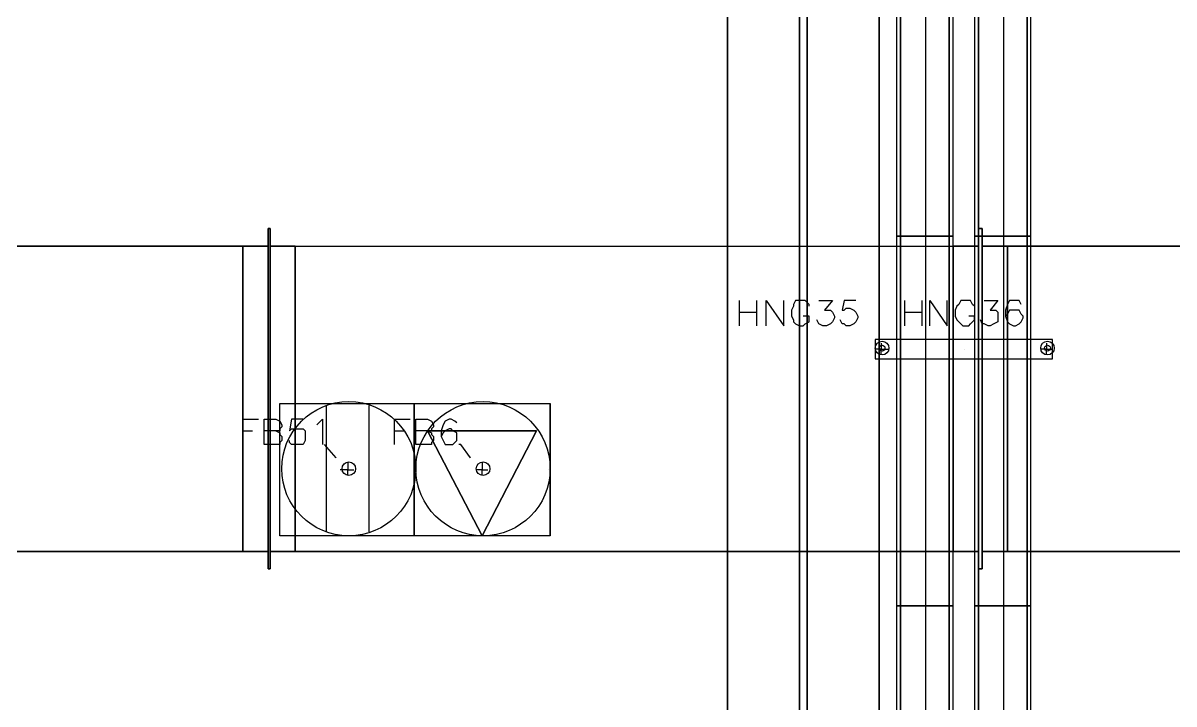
# Model space of a CAD drawing. Header units: metres. Extents: x 114 to 218, y 8 to 180.
# Drawn here: x 135.63 to 144.72, y 114.81 to 120.2 of the extents above; entities that cross this region are included whole.
import ezdxf

# ---------------------------------------------------------------- set-up
doc = ezdxf.new("R2010")
doc.units = ezdxf.units.M
doc.header["$MEASUREMENT"] = 0
for name, color, linetype in [('E-CNDT-PWR', 7, 'Continuous'), ('E-DATA-BOX', 7, 'Continuous'), ('E-FLOOR-BOX', 7, 'Continuous'), ('E-Hanger', 7, 'Continuous'), ('E-TFP-FLOOR BOX', 7, 'Continuous'), ('E-TFP-HANGER', 7, 'Continuous'), ('M-SA4S-Conn', 7, 'Continuous'), ('M-SA4S-Rect', 7, 'Continuous'), ('S-3D-BEAM', 7, 'Continuous')]:
    doc.layers.add(name, color=color, linetype=linetype)

msp = doc.modelspace()

# ---------------------------------------------------------------- linework, layer by layer
at = {"layer": 'E-CNDT-PWR', "color": 113, "true_color": 0x6edda5}
for points in [[(142.5322, 127.294), (142.5322, 106.8209)], [(142.9782, 106.8209), (142.9475, 106.8209), (142.8706, 106.8209), (142.7629, 106.8209), (142.6398, 106.8209), (142.5629, 106.8209), (142.5322, 106.8209), (142.5629, 106.8209), (142.6398, 106.8209), (142.7629, 106.8209), (142.8706, 106.8209), (142.9475, 106.8209), (142.9782, 106.8209), (142.9782, 127.294)], [(142.5629, 106.8209), (142.5629, 127.294), (142.5629, 106.8209)], [(142.7629, 106.8209), (142.7629, 127.294)], [(142.7629, 106.8209), (142.7629, 127.294)], [(142.9475, 106.8209), (142.9475, 127.294), (142.9475, 106.8209)], [(143.1474, 127.294), (143.1474, 106.8209)], [(143.5935, 106.8209), (143.5627, 106.8209), (143.4858, 106.8209), (143.3782, 106.8209), (143.2551, 106.8209), (143.1782, 106.8209), (143.1474, 106.8209), (143.1782, 106.8209), (143.2551, 106.8209), (143.3782, 106.8209), (143.4858, 106.8209), (143.5627, 106.8209), (143.5935, 106.8209), (143.5935, 127.294)], [(143.1782, 106.8209), (143.1782, 127.294), (143.1782, 106.8209)], [(143.3782, 106.8209), (143.3782, 127.294)], [(143.3782, 106.8209), (143.3782, 127.294)], [(143.5627, 106.8209), (143.5627, 127.294), (143.5627, 106.8209)], [(142.9782, 118.511), (142.9475, 118.511), (142.8706, 118.511), (142.7629, 118.511), (142.6398, 118.511), (142.5629, 118.511), (142.5322, 118.511), (142.5629, 118.511), (142.6398, 118.511), (142.7629, 118.511), (142.8706, 118.511), (142.9475, 118.511), (142.9782, 118.511)], [(143.5935, 118.511), (143.5627, 118.511), (143.4858, 118.511), (143.3782, 118.511), (143.2551, 118.511), (143.1782, 118.511), (143.1474, 118.511), (143.1782, 118.511), (143.2551, 118.511), (143.3782, 118.511), (143.4858, 118.511), (143.5627, 118.511), (143.5935, 118.511)], [(142.9782, 115.5885), (142.9475, 115.5885), (142.8706, 115.5885), (142.7629, 115.5885), (142.6398, 115.5885), (142.5629, 115.5885), (142.5322, 115.5885), (142.5629, 115.5885), (142.6398, 115.5885), (142.7629, 115.5885), (142.8706, 115.5885), (142.9475, 115.5885), (142.9782, 115.5885)], [(143.5935, 115.5885), (143.5627, 115.5885), (143.4858, 115.5885), (143.3782, 115.5885), (143.2551, 115.5885), (143.1782, 115.5885), (143.1474, 115.5885), (143.1782, 115.5885), (143.2551, 115.5885), (143.3782, 115.5885), (143.4858, 115.5885), (143.5627, 115.5885), (143.5935, 115.5885)]]:
    msp.add_lwpolyline(points, dxfattribs=at)
at = {"layer": 'E-DATA-BOX', "color": 113, "true_color": 0x6edda5}
for points in [[(139.7942, 116.1423), (138.7175, 116.1423), (138.7175, 117.1882), (139.7942, 117.1882), (139.7942, 116.1423), (139.7942, 117.1882)], [(138.7175, 116.1423), (138.7175, 117.1882), (139.7942, 117.1882)], [(139.2559, 117.1882), (139.2559, 117.1882)], [(138.8252, 116.9729), (139.6865, 116.9729), (139.2559, 116.1423), (138.8252, 116.9729), (138.8252, 116.9729)], [(139.6865, 116.9729), (138.8252, 116.9729), (139.2559, 116.1423), (139.6865, 116.9729)], [(138.7329, 116.6652), (138.7329, 116.6652)], [(139.7788, 116.6652), (139.7788, 116.6652)], [(139.2559, 116.1423), (139.2559, 116.1423)]]:
    msp.add_lwpolyline(points, dxfattribs=at)
msp.add_circle((139.2635, 116.6729), 0.5307, dxfattribs=at)
msp.add_circle((139.2635, 116.6729), 0.5307, dxfattribs=at)
msp.add_circle((139.2635, 116.6729), 0.5307, dxfattribs=at)
at = {"layer": 'E-FLOOR-BOX', "color": 53, "true_color": 0xdddd6e}
for points in [[(138.7175, 117.1882), (138.7175, 116.1423), (137.6562, 116.1423), (137.6562, 117.1882), (138.7175, 117.1882)], [(138.0253, 116.173), (138.0253, 117.1728)], [(138.1945, 117.1882), (138.1945, 117.1882)], [(138.3637, 116.173), (138.3637, 117.1728)], [(137.6562, 116.6652), (137.6562, 116.6652)], [(138.7175, 116.6652), (138.7175, 116.6652)], [(138.1945, 116.1423), (138.1945, 116.1423)]]:
    msp.add_lwpolyline(points, dxfattribs=at)
msp.add_circle((138.2022, 116.6729), 0.5307, dxfattribs=at)
msp.add_circle((138.2022, 116.6729), 0.5307, dxfattribs=at)
msp.add_circle((138.2022, 116.6729), 0.5307, dxfattribs=at)
at = {"layer": 'E-Hanger', "color": 3, "true_color": 0x00ff00}
for points in [[(142.363, 117.542), (143.7627, 117.542), (143.7627, 117.6958), (142.363, 117.6958), (142.363, 117.542), (143.7627, 117.542), (143.7627, 117.6958), (142.363, 117.6958), (142.363, 117.6958), (142.363, 117.542), (142.363, 117.542)], [(142.363, 117.6958), (142.363, 117.6958)], [(142.4091, 117.6343), (142.4091, 117.6343)], [(143.7166, 117.6343), (143.7166, 117.6343)], [(143.7627, 117.6958), (143.7627, 117.6958)], [(143.7627, 117.6958), (143.7627, 117.6958)], [(142.363, 117.542), (142.363, 117.542)], [(142.363, 117.542), (142.363, 117.542)], [(142.3937, 117.6189), (142.3937, 117.6189)], [(142.4091, 117.5881), (142.4091, 117.5881)], [(142.4399, 117.6189), (142.4399, 117.6189)], [(143.0705, 117.6189), (143.0705, 117.6189)], [(143.6858, 117.6189), (143.6858, 117.6189)], [(143.7166, 117.5881), (143.7166, 117.5881)], [(143.7473, 117.6189), (143.7473, 117.6189)], [(143.7627, 117.542), (143.7627, 117.542)], [(143.7627, 117.542), (143.7627, 117.542)]]:
    msp.add_lwpolyline(points, dxfattribs=at)
for centre in [(142.4168, 117.6266), (142.4168, 117.6266), (142.4168, 117.6266), (142.4168, 117.6266), (143.7242, 117.6266), (143.7242, 117.6266), (143.7242, 117.6266), (143.7242, 117.6266)]:
    msp.add_circle(centre, 0.0231, dxfattribs=at)
at = {"layer": 'E-TFP-FLOOR BOX', "color": 53, "true_color": 0xdddd6e}
for points in [[(137.3639, 116.8652), (137.3639, 117.0652), (137.487, 117.0652)], [(137.3639, 116.8652), (137.3639, 117.0652), (137.487, 117.0652)], [(137.6254, 116.9729), (137.6562, 116.9575), (137.6562, 116.9421), (137.6715, 116.9267), (137.6715, 116.896), (137.6562, 116.8806), (137.6562, 116.8652), (137.6254, 116.8652), (137.5331, 116.8652), (137.5331, 117.0652), (137.6254, 117.0652), (137.6562, 117.0498), (137.6715, 117.019), (137.6715, 117.0036), (137.6562, 116.9883), (137.6562, 116.9729), (137.6254, 116.9729), (137.5331, 116.9729)], [(137.6254, 116.9729), (137.6562, 116.9575), (137.6562, 116.9421), (137.6715, 116.9267), (137.6715, 116.896), (137.6562, 116.8806), (137.6562, 116.8652), (137.6254, 116.8652), (137.5331, 116.8652), (137.5331, 117.0652), (137.6254, 117.0652), (137.6562, 117.0498), (137.6715, 117.019), (137.6715, 117.0036), (137.6562, 116.9883), (137.6562, 116.9729), (137.6254, 116.9729), (137.5331, 116.9729)], [(137.8407, 117.0652), (137.7484, 117.0652), (137.7331, 116.9729), (137.7484, 116.9883), (137.7792, 116.9883), (137.81, 116.9883), (137.8407, 116.9883), (137.8561, 116.9729), (137.8561, 116.9421), (137.8561, 116.9113), (137.8561, 116.896), (137.8407, 116.8652), (137.81, 116.8652), (137.7792, 116.8652), (137.7484, 116.8652), (137.7331, 116.8806), (137.7331, 116.896)], [(137.8407, 117.0652), (137.7484, 117.0652), (137.7331, 116.9729), (137.7484, 116.9883), (137.7792, 116.9883), (137.81, 116.9883), (137.8407, 116.9883), (137.8561, 116.9729), (137.8561, 116.9421), (137.8561, 116.9113), (137.8561, 116.896), (137.8407, 116.8652), (137.81, 116.8652), (137.7792, 116.8652), (137.7484, 116.8652), (137.7331, 116.8806), (137.7331, 116.896)], [(137.9484, 117.019), (137.9638, 117.0344), (137.9946, 117.0652), (137.9946, 116.8652)], [(137.9484, 117.019), (137.9638, 117.0344), (137.9946, 117.0652), (137.9946, 116.8652)], [(138.5637, 116.8652), (138.5637, 117.0652), (138.6867, 117.0652)], [(138.8252, 116.9729), (138.8559, 116.9575), (138.8559, 116.9421), (138.8713, 116.9267), (138.8713, 116.896), (138.8559, 116.8806), (138.8559, 116.8652), (138.8252, 116.8652), (138.7329, 116.8652), (138.7329, 117.0652), (138.8252, 117.0652), (138.8559, 117.0498), (138.8713, 117.019), (138.8713, 117.0036), (138.8559, 116.9883), (138.8559, 116.9729), (138.8252, 116.9729), (138.7329, 116.9729)], [(139.0559, 117.0344), (139.0405, 117.0498), (139.0098, 117.0652), (138.9944, 117.0652), (138.9636, 117.0498), (138.9482, 117.019), (138.9328, 116.9729), (138.9328, 116.9267), (138.9482, 116.896), (138.9636, 116.8652), (138.9944, 116.8652), (139.0098, 116.8652), (139.0251, 116.8652), (139.0559, 116.896), (139.0559, 116.9113), (139.0559, 116.9267), (139.0559, 116.9575), (139.0251, 116.9729), (139.0098, 116.9883), (138.9944, 116.9883), (138.9636, 116.9729), (138.9482, 116.9575), (138.9328, 116.9267)], [(137.3639, 116.9729), (137.4408, 116.9729)], [(137.3639, 116.9729), (137.4408, 116.9729)], [(138.5637, 116.9729), (138.6406, 116.9729)], [(138.1022, 116.7575), (138.0099, 116.8652)], [(138.1022, 116.7575), (138.0099, 116.8652)], [(139.1636, 116.7575), (139.0867, 116.8652), (139.0713, 116.8652)], [(138.1022, 116.7575), (138.1022, 116.7575), (138.1022, 116.7575), (138.1022, 116.7575)], [(138.1022, 116.7575), (138.1022, 116.7575), (138.1022, 116.7575), (138.1022, 116.7575)], [(138.1945, 116.7268), (138.1945, 116.6652), (138.2407, 116.6652)], [(139.1636, 116.7575), (139.1636, 116.7575), (139.1636, 116.7575), (139.1636, 116.7575)], [(139.2559, 116.7268), (139.2559, 116.6652), (139.302, 116.6652)], [(138.1945, 116.6191), (138.1945, 116.6652), (138.133, 116.6652)], [(138.1945, 116.6652), (138.1945, 116.6652)], [(138.1945, 116.6652), (138.1945, 116.6652)], [(138.2407, 116.6652), (138.2407, 116.6652)], [(139.2559, 116.6191), (139.2559, 116.6652), (139.2097, 116.6652)], [(139.2559, 116.6652), (139.2559, 116.6652)], [(139.2559, 116.6652), (139.2559, 116.6652)], [(139.302, 116.6652), (139.302, 116.6652)]]:
    msp.add_lwpolyline(points, dxfattribs=at)
for centre in [(138.2022, 116.6729), (139.2635, 116.6729)]:
    msp.add_circle(centre, 0.0538, dxfattribs=at)
at = {"layer": 'E-TFP-HANGER', "color": 3, "true_color": 0x00ff00}
for points in [[(141.2862, 118.0034), (141.2862, 117.8035)], [(141.4247, 118.0034), (141.4247, 117.8035)], [(141.5016, 117.8035), (141.5016, 118.0034), (141.64, 117.8035), (141.64, 118.0034)], [(141.84, 117.9573), (141.84, 117.9727), (141.8092, 118.0034), (141.7938, 118.0034), (141.7631, 118.0034), (141.7323, 118.0034), (141.7169, 117.9727), (141.7169, 117.9573), (141.7016, 117.9265), (141.7016, 117.8804), (141.7169, 117.8496), (141.7169, 117.8342), (141.7323, 117.8189), (141.7631, 117.8035), (141.7938, 117.8035), (141.8092, 117.8189), (141.84, 117.8342), (141.84, 117.8496), (141.84, 117.8804), (141.7938, 117.8804)], [(141.9169, 118.0034), (142.0246, 118.0034), (141.963, 117.9265), (141.9938, 117.9265), (142.0092, 117.9265), (142.0246, 117.9111), (142.0399, 117.8804), (142.0399, 117.865), (142.0246, 117.8342), (142.0092, 117.8189), (141.9784, 117.8035), (141.9476, 117.8035), (141.9169, 117.8189), (141.9015, 117.8496)], [(142.2092, 118.0034), (142.1169, 118.0034), (142.1015, 117.9265), (142.1169, 117.9265), (142.1322, 117.9419), (142.163, 117.9419), (142.1938, 117.9265), (142.2092, 117.9111), (142.2245, 117.8804), (142.2245, 117.865), (142.2092, 117.8342), (142.1938, 117.8189), (142.163, 117.8035), (142.1322, 117.8035), (142.1169, 117.8189), (142.1015, 117.8189), (142.0861, 117.8496)], [(142.5937, 118.0034), (142.5937, 117.8035)], [(142.7321, 118.0034), (142.7321, 117.8035)], [(142.7936, 117.8035), (142.7936, 118.0034), (142.9321, 117.8035), (142.9321, 118.0034)], [(143.1474, 117.9573), (143.132, 117.9727), (143.1167, 118.0034), (143.1013, 118.0034), (143.0551, 118.0034), (143.0398, 118.0034), (143.0244, 117.9727), (143.009, 117.9573), (142.9936, 117.9265), (142.9936, 117.8804), (143.009, 117.8496), (143.0244, 117.8342), (143.0398, 117.8189), (143.0551, 117.8035), (143.1013, 117.8035), (143.1167, 117.8189), (143.132, 117.8342), (143.1474, 117.8496), (143.1474, 117.8804), (143.1013, 117.8804)], [(143.2243, 118.0034), (143.332, 118.0034), (143.2705, 117.9265), (143.3013, 117.9265), (143.3166, 117.9265), (143.332, 117.9111), (143.332, 117.8804), (143.332, 117.865), (143.332, 117.8342), (143.3013, 117.8189), (143.2705, 117.8035), (143.2551, 117.8035), (143.2243, 117.8189), (143.209, 117.8189), (143.1936, 117.8496)], [(143.5166, 117.9727), (143.5012, 118.0034), (143.4704, 118.0034), (143.4551, 118.0034), (143.4243, 118.0034), (143.4089, 117.9727), (143.3935, 117.9265), (143.3935, 117.8804), (143.4089, 117.8342), (143.4243, 117.8189), (143.4551, 117.8035), (143.4704, 117.8035), (143.5012, 117.8189), (143.5166, 117.8342), (143.532, 117.865), (143.532, 117.8804), (143.5166, 117.8958), (143.5012, 117.9265), (143.4704, 117.9265), (143.4551, 117.9265), (143.4243, 117.9265), (143.4089, 117.8958), (143.3935, 117.8804)], [(141.2862, 117.9111), (141.4247, 117.9111)], [(142.5937, 117.9111), (142.7321, 117.9111)], [(142.4091, 117.665), (142.4091, 117.6189), (142.4706, 117.6189)], [(143.7166, 117.665), (143.7166, 117.6189), (143.7627, 117.6189)], [(142.4091, 117.5728), (142.4091, 117.6189), (142.363, 117.6189)], [(142.4091, 117.6189), (142.4091, 117.6189)], [(142.4091, 117.6189), (142.4091, 117.6189)], [(142.4706, 117.6189), (142.4706, 117.6189)], [(143.7166, 117.5728), (143.7166, 117.6189), (143.6704, 117.6189)], [(143.7166, 117.6189), (143.7166, 117.6189)], [(143.7166, 117.6189), (143.7166, 117.6189)], [(143.7627, 117.6189), (143.7627, 117.6189)]]:
    msp.add_lwpolyline(points, dxfattribs=at)
for centre in [(142.4168, 117.6266), (143.7242, 117.6266)]:
    msp.add_circle(centre, 0.0538, dxfattribs=at)
at = {"layer": 'M-SA4S-Conn', "color": 140, "true_color": 0x00bfff}
for points in [[(137.5793, 118.5726), (137.5639, 118.5726), (137.5793, 118.5726)], [(137.5639, 115.8808), (137.5639, 118.5726), (137.5639, 115.8808)], [(137.5639, 118.5726), (137.5639, 118.5726)], [(137.5639, 118.5726), (137.5639, 118.5726)], [(137.5793, 115.8808), (137.5793, 118.5726), (137.5793, 115.8808)], [(137.5793, 118.5726), (137.5793, 118.5726)], [(137.5793, 118.5726), (137.5793, 118.5726)], [(143.209, 118.5726), (143.1782, 118.5726), (143.209, 118.5726)], [(143.1782, 115.8808), (143.1782, 118.5726), (143.1782, 115.8808)], [(143.1782, 118.5726), (143.1782, 118.5726)], [(143.1782, 118.5726), (143.1782, 118.5726)], [(143.209, 115.8808), (143.209, 118.5726), (143.209, 115.8808)], [(143.209, 118.5726), (143.209, 118.5726)], [(143.209, 118.5726), (143.209, 118.5726)], [(137.5639, 116.0192), (137.3639, 116.0192), (137.3639, 118.4341), (137.3639, 116.0192), (137.5639, 116.0192)], [(137.3639, 118.4341), (137.5639, 118.4341), (137.3639, 118.4341)], [(137.3639, 118.4341), (137.3639, 118.4341)], [(137.3639, 118.4341), (137.3639, 118.4341)], [(137.5639, 118.4341), (137.5639, 116.0192), (137.5639, 118.4341)], [(137.5639, 118.4341), (137.5639, 118.4341)], [(137.5639, 118.4341), (137.5639, 118.4341)], [(137.5793, 116.0192), (137.7792, 116.0192), (137.7792, 118.4341), (137.7792, 116.0192), (137.5793, 116.0192)], [(137.7792, 118.4341), (137.5793, 118.4341), (137.7792, 118.4341)], [(137.5793, 118.4341), (137.5793, 116.0192), (137.5793, 118.4341)], [(137.5793, 118.4341), (137.5793, 118.4341)], [(137.5793, 118.4341), (137.5793, 118.4341)], [(137.7792, 118.4341), (137.7792, 118.4341)], [(137.7792, 118.4341), (137.7792, 118.4341)], [(143.1782, 116.0192), (142.9782, 116.0192), (142.9782, 118.4341), (142.9782, 116.0192), (143.1782, 116.0192)], [(142.9782, 118.4341), (143.1782, 118.4341), (142.9782, 118.4341)], [(142.9782, 118.4341), (142.9782, 118.4341)], [(142.9782, 118.4341), (142.9782, 118.4341)], [(143.1782, 118.4341), (143.1782, 116.0192), (143.1782, 118.4341)], [(143.1782, 118.4341), (143.1782, 118.4341)], [(143.1782, 118.4341), (143.1782, 118.4341)], [(143.209, 116.0192), (143.4089, 116.0192), (143.4089, 118.4341), (143.4089, 116.0192), (143.209, 116.0192)], [(143.4089, 118.4341), (143.209, 118.4341), (143.4089, 118.4341)], [(143.209, 118.4341), (143.209, 116.0192), (143.209, 118.4341)], [(143.209, 118.4341), (143.209, 118.4341)], [(143.209, 118.4341), (143.209, 118.4341)], [(143.4089, 118.4341), (143.4089, 118.4341)], [(143.4089, 118.4341), (143.4089, 118.4341)], [(137.3639, 116.0192), (137.3639, 116.0192)], [(137.5639, 116.0192), (137.5639, 116.0192)], [(137.5793, 116.0192), (137.5793, 116.0192)], [(137.7792, 116.0192), (137.7792, 116.0192)], [(142.9782, 116.0192), (142.9782, 116.0192)], [(143.1782, 116.0192), (143.1782, 116.0192)], [(143.209, 116.0192), (143.209, 116.0192)], [(143.4089, 116.0192), (143.4089, 116.0192)], [(137.5793, 115.8808), (137.5639, 115.8808), (137.5793, 115.8808)], [(137.5639, 115.8808), (137.5639, 115.8808)], [(137.5639, 115.8808), (137.5639, 115.8808)], [(137.5793, 115.8808), (137.5793, 115.8808)], [(137.5793, 115.8808), (137.5793, 115.8808)], [(143.209, 115.8808), (143.1782, 115.8808), (143.209, 115.8808)], [(143.1782, 115.8808), (143.1782, 115.8808)], [(143.1782, 115.8808), (143.1782, 115.8808)], [(143.209, 115.8808), (143.209, 115.8808)], [(143.209, 115.8808), (143.209, 115.8808)]]:
    msp.add_lwpolyline(points, dxfattribs=at)
at = {"layer": 'M-SA4S-Rect', "color": 140, "true_color": 0x00bfff}
for points in [[(137.5639, 118.4341), (131.9649, 118.4341), (137.5639, 118.4341)], [(131.9649, 118.4341), (131.9649, 116.0192), (137.5639, 116.0192)], [(137.5639, 118.4341), (137.5639, 116.0192), (137.5639, 118.4341)], [(137.5639, 118.4341), (137.5639, 118.4341)], [(137.5793, 116.0192), (137.5793, 118.4341), (143.1782, 118.4341), (143.1782, 118.4341), (143.1782, 116.0192)], [(137.5793, 116.0192), (137.5793, 116.0192), (137.5793, 118.4341), (143.1782, 118.4341), (143.1782, 116.0192), (137.5793, 116.0192), (143.1782, 116.0192)], [(137.5793, 118.4341), (137.5793, 118.4341)], [(143.1782, 118.4341), (143.1782, 118.4341)], [(148.8079, 118.4341), (148.8079, 116.0192), (143.209, 116.0192), (143.209, 118.4341), (148.8079, 118.4341), (143.209, 118.4341), (143.209, 116.0192), (148.8079, 116.0192), (148.8079, 118.4341)], [(143.209, 118.4341), (143.209, 118.4341)], [(137.5639, 116.0192), (131.9649, 116.0192)], [(137.5639, 116.0192), (137.5639, 116.0192)], [(137.5793, 116.0192), (137.5793, 116.0192)], [(143.1782, 116.0192), (143.1782, 116.0192)], [(143.209, 116.0192), (143.209, 116.0192)], [(143.209, 116.0192), (143.209, 116.0192)]]:
    msp.add_lwpolyline(points, dxfattribs=at)
at = {"layer": 'S-3D-BEAM', "color": 4, "true_color": 0x00ffff}
for points in [[(141.194, 162.0105), (142.3937, 162.0105), (142.3937, 162.0105), (142.3937, 107.8361), (141.194, 107.8361), (141.194, 162.0105)], [(141.194, 107.8361), (141.194, 162.0105), (141.194, 107.8361)], [(141.7631, 162.0105), (141.194, 162.0105), (141.194, 162.0105), (141.194, 107.8361), (141.7631, 107.8361), (141.7631, 162.0105)], [(141.194, 162.0105), (141.7631, 162.0105), (141.7631, 162.0105), (141.7631, 107.8361), (141.194, 107.8361), (141.194, 162.0105)], [(141.194, 107.8361), (141.194, 162.0105), (141.194, 107.8361)], [(142.3937, 162.0105), (141.194, 162.0105), (141.194, 162.0105), (141.194, 107.8361), (142.3937, 107.8361), (142.3937, 162.0105)], [(141.8246, 162.0105), (142.3937, 162.0105), (141.8246, 162.0105), (141.8246, 162.0105), (141.8246, 107.8361), (142.3937, 107.8361), (142.3937, 162.0105), (142.3937, 162.0105), (141.194, 162.0105), (141.7631, 162.0105)], [(141.7631, 107.8361), (141.7631, 162.0105), (141.7631, 107.8361)], [(141.8246, 162.0105), (142.3937, 162.0105), (142.3937, 162.0105), (142.3937, 107.8361), (141.8246, 107.8361), (141.8246, 162.0105)], [(141.8246, 107.8361), (141.8246, 162.0105), (141.8246, 107.8361)], [(142.3937, 107.8361), (142.3937, 162.0105), (142.3937, 107.8361)], [(142.3937, 107.8361), (142.3937, 162.0105), (142.3937, 107.8361)]]:
    msp.add_lwpolyline(points, dxfattribs=at)

doc.saveas('drawing.dxf')
